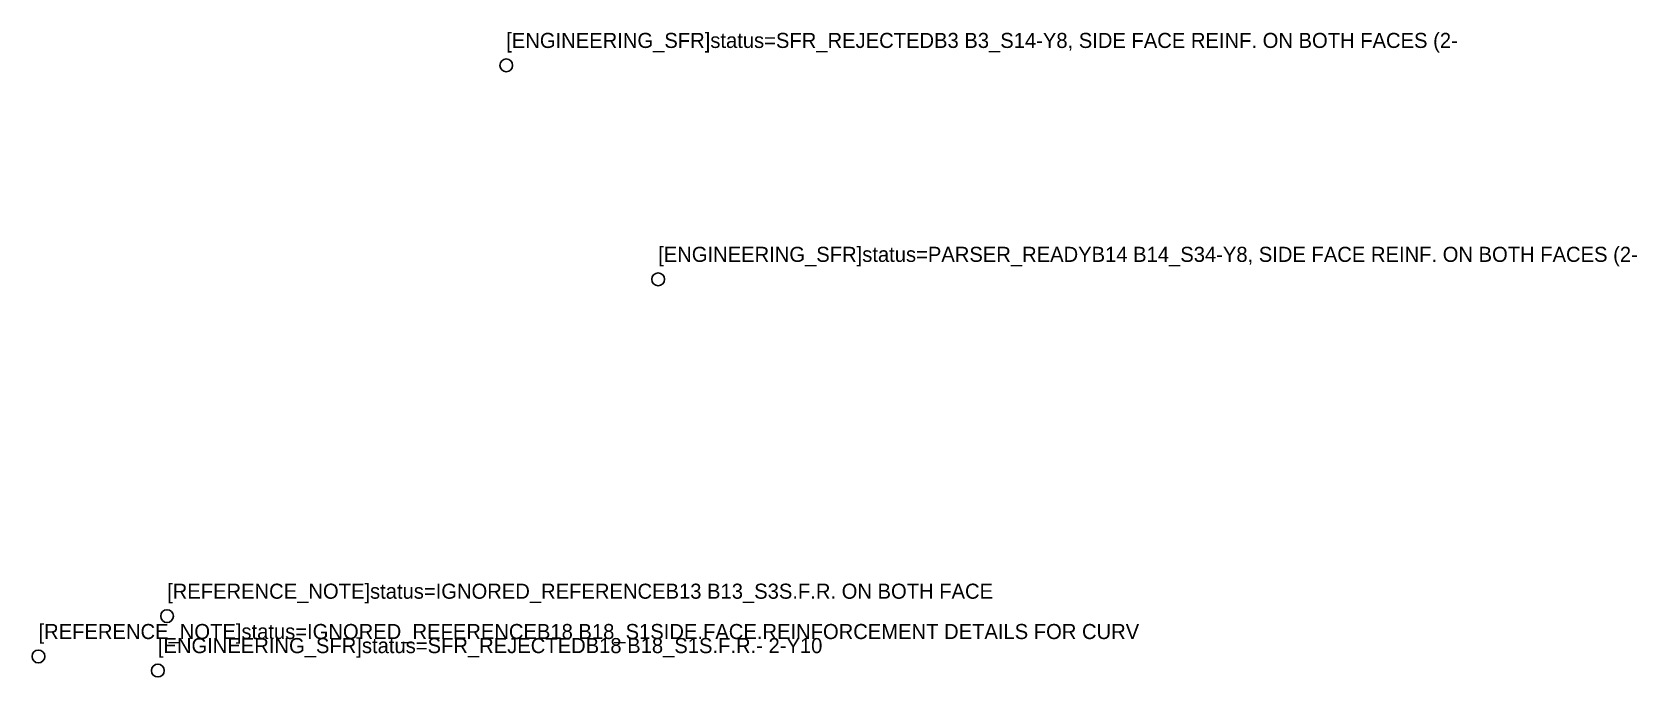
# Model space of a CAD drawing. Header units: metres. Extents: x 16570 to 44217, y 8898 to 20012.
import ezdxf

# ---------------------------------------------------------------- set-up
doc = ezdxf.new("R2010")
doc.units = ezdxf.units.M
doc.layers.add('DEBUG_SFR_SEMANTICS', color=7, linetype='Continuous')

msp = doc.modelspace()

# ---------------------------------------------------------------- linework, layer by layer
at = {"layer": 'DEBUG_SFR_SEMANTICS', "color": 3}
for centre in [(24738.1, 19438), (27355.6, 15751.1), (18736.3, 9007.7)]:
    msp.add_circle(centre, 110, dxfattribs=at)
at = {"layer": 'DEBUG_SFR_SEMANTICS', "color": 5}
for centre in [(18895.4, 9945.1), (16679.9, 9250.1)]:
    msp.add_circle(centre, 110, dxfattribs=at)

# ---------------------------------------------------------------- texts
at = {"layer": 'DEBUG_SFR_SEMANTICS', "color": 3}
for s, p in [('[ENGINEERING_SFR]status=SFR_REJECTEDB3 B3_S14-Y8, SIDE FACE REINF. ON BOTH FACES (2-', (24738.1, 19738)), ('[ENGINEERING_SFR]status=PARSER_READYB14 B14_S34-Y8, SIDE FACE REINF. ON BOTH FACES (2-', (27355.6, 16051.1)), ('[ENGINEERING_SFR]status=SFR_REJECTEDB18 B18_S1S.F.R.- 2-Y10', (18736.3, 9307.7))]:
    msp.add_text(s, height=260, dxfattribs=at).set_placement(p)
at = {"layer": 'DEBUG_SFR_SEMANTICS', "color": 5}
for s, p in [('[REFERENCE_NOTE]status=IGNORED_REFERENCEB13 B13_S3S.F.R. ON BOTH FACE', (18895.4, 10245.1)), ('[REFERENCE_NOTE]status=IGNORED_REFERENCEB18 B18_S1SIDE.FACE.REINFORCEMENT DETAILS FOR CURV', (16679.9, 9550.1))]:
    msp.add_text(s, height=260, dxfattribs=at).set_placement(p)

doc.saveas('drawing.dxf')
